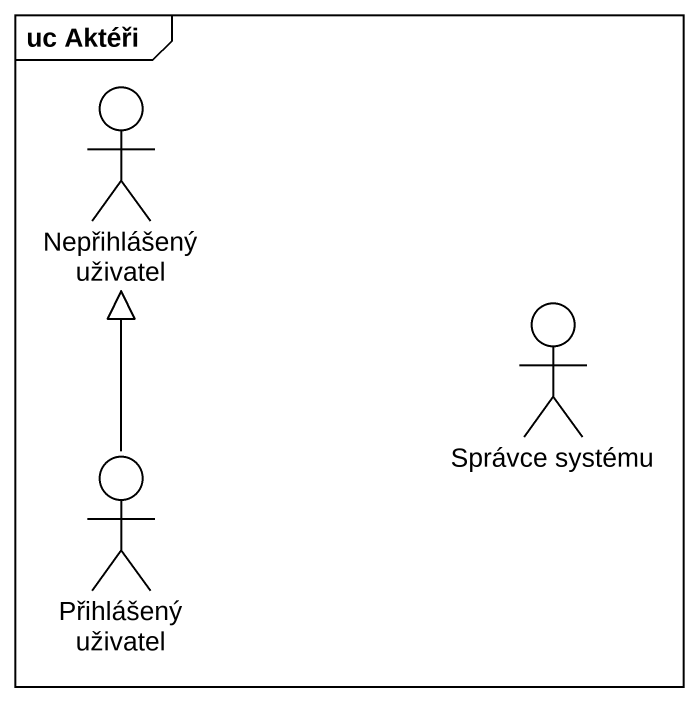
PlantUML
@startuml
mainframe uc Aktéři
actor "Nepřihlášený uživatel" as Nepřihlášený_uživatel
actor "Správce systému" as Správce_systému
actor "Přihlášený uživatel" as Přihlášený_uživatel
Přihlášený_uživatel -up-|> Nepřihlášený_uživatel
@enduml
